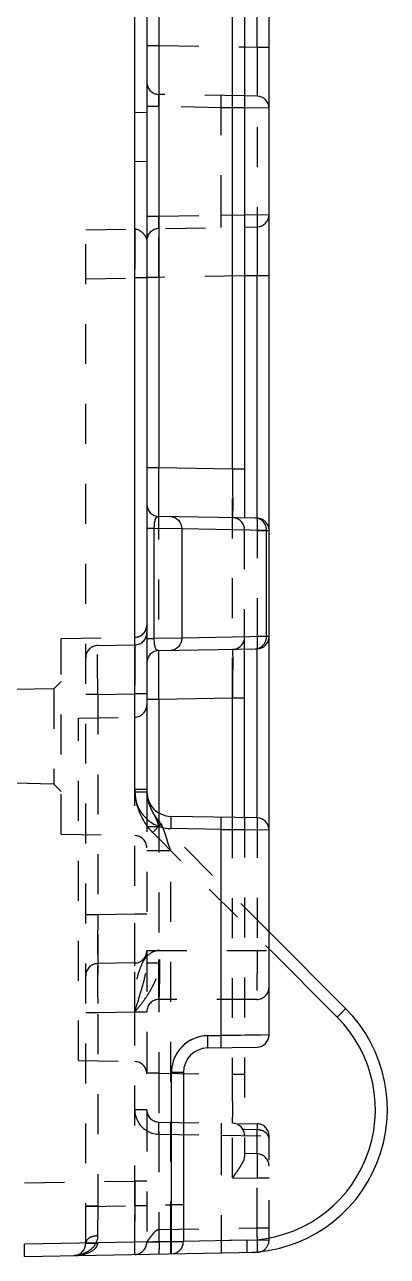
# Model space of a CAD drawing. Header units: millimetres. Extents: x 1803 to 4269, y -6912 to 1836.
# Drawn here: x 3260.7 to 3275.5, y -2.2 to 48.1 of the extents above; entities that cross this region are included whole.
import ezdxf

# ---------------------------------------------------------------- set-up
doc = ezdxf.new("R2010")
doc.units = ezdxf.units.MM
doc.header["$LTSCALE"] = 16.335
doc.linetypes.add('HIDDEN', pattern=[0.2, 0.1, -0.1])
doc.layers.get('0').update_dxf_attribs({"linetype": 'CONTINUOUS'})
doc.layers.add('DEFAULT_2', color=8, linetype='HIDDEN')

msp = doc.modelspace()

# ---------------------------------------------------------------- linework, layer by layer
at = {"color": 7, "linetype": 'Continuous'}
for p, q in [((3265.203, 16.79), (3265.203, 69.825)), ((3265.694, 69.825), (3265.694, 16.79)), ((3270.694, 6.86), (3270.694, 59.895)), ((3269.694, 57.627), (3269.694, 27.988)), ((3270.203, 47.229), (3270.203, 57.636)), ((3266.185, 55.567), (3266.185, 30.049)), ((3269.203, 29.996), (3269.203, 55.619)), ((3269.694, 47.238), (3270.203, 47.229)), ((3270.203, 47.229), (3270.694, 47.229)), ((3270.203, 45.229), (3269.694, 45.238)), ((3270.694, 44.729), (3269.711, 44.742)), ((3269.711, 40.373), (3270.694, 40.386)), ((3269.694, 39.877), (3270.203, 39.886)), ((3270.203, 37.887), (3269.694, 37.878)), ((3270.694, 37.887), (3270.203, 37.887)), ((3270.203, 27.979), (3270.203, 37.887)), ((3265.694, 30.049), (3266.185, 30.049)), ((3266.185, 30.049), (3269.203, 29.996)), ((3269.203, 29.996), (3269.694, 29.996)), ((3270.203, 27.979), (3266.185, 28.049)), ((3266, 27.556), (3265.694, 27.556)), ((3266, 23.06), (3266, 27.556)), ((3267.125, 27.541), (3266, 27.556)), ((3270.592, 27.48), (3267.125, 27.541)), ((3267.125, 27.541), (3267.125, 23.074)), ((3270.592, 23.135), (3270.592, 27.48)), ((3270.592, 27.48), (3270.694, 27.479)), ((3265.83, 23.06), (3266, 23.06)), ((3267.125, 23.074), (3266, 23.06)), ((3270.592, 23.135), (3267.125, 23.074)), ((3270.694, 23.136), (3270.592, 23.135)), ((3266.185, 22.566), (3270.203, 22.636)), ((3269.694, 15.738), (3269.694, 22.627)), ((3270.203, 15.729), (3270.203, 22.636)), ((3266.185, 20.567), (3265.694, 20.567)), ((3269.203, 20.619), (3266.185, 20.567)), ((3266.185, 20.567), (3266.185, 15.95)), ((3269.694, 20.619), (3269.203, 20.619)), ((3269.203, 15.746), (3269.203, 20.619)), ((3265.203, 16.79), (3265.694, 16.79)), ((3270.203, 15.729), (3266.676, 15.79)), ((3268.729, 15.255), (3266.677, 15.291)), ((3268.729, 6.83), (3268.729, 15.255)), ((3270.694, 15.229), (3268.729, 15.255)), ((3273.825, 7.939), (3270.694, 11.069)), ((3270.694, 10.371), (3273.48, 7.585)), ((3268.199, 6.83), (3268.729, 6.83)), ((3270.694, 6.86), (3268.729, 6.834)), ((3268.176, 6.325), (3270.203, 6.36)), ((3267.194, 5.325), (3266.703, 5.325)), ((3266.703, -1.588), (3266.703, 5.325)), ((3267.194, 5.325), (3267.194, -1.588)), ((3266.703, -1.588), (3260.694, -1.692)), ((3260.694, -2.192), (3260.694, -1.692)), ((3266.703, -1.588), (3267.194, -1.588)), ((3269.795, -1.534), (3267.194, -1.579)), ((3260.694, -2.192), (3270.203, -2.026))]:
    msp.add_line(p, q, dxfattribs=at)
for centre, radius, start, end in [((3270.194, 44.729), 0.5, 0, 89.0019), ((3270.194, 40.386), 0.5, 270.9981, 360), ((3266.194, 28.549), 0.5, 180, 269), ((3270.118, 27.536), 0.444, 79.5461, 88.9419), ((3270.194, 27.479), 0.5, 360, 89), ((3270.194, 23.136), 0.5, 271, 360), ((3266.194, 22.066), 0.5, 91, 180), ((3266.68, 16.79), 1.478, 180.0066, 183.6513), ((3266.719, 16.794), 1.516, 183.6905, 202.1499), ((3266.694, 16.79), 1, 180, 269), ((3266.703, 16.79), 1.5, 202.2546, 246.7404), ((3270.194, 15.229), 0.5, 0, 89.0019), ((3266.706, 16.807), 1.516, 246.8505, 264.9248), ((3266.703, 16.772), 1.481, 264.9544, 268.9922), ((3269.703, 3.808), 5.342, 270.9888, 44.9934), ((3269.694, 3.808), 5.842, 271, 45), ((3268.226, 5.278), 1.551, 91.0085, 95.7338), ((3270.194, 6.86), 0.5, 270.9981, 360), ((3268.194, 5.325), 1, 91, 180), ((3268.22, 5.321), 1.517, 157.6808, 176.2736), ((3268.179, 5.325), 1.476, 176.3166, 179.9932), ((3266.694, -1.588), 0.5, 271, 0.0001), ((3270.194, -1.526), 0.5, 271, 304.6948)]:
    msp.add_arc(centre, radius, start, end, dxfattribs=at)
for points, knots in [([(3270.203, 47.229), (3270.203, 47.099), (3270.204, 46.844), (3270.205, 46.473), (3270.206, 46.132), (3270.206, 45.872), (3270.206, 45.688), (3270.206, 45.573), (3270.206, 45.473), (3270.205, 45.389), (3270.205, 45.323), (3270.205, 45.279), (3270.204, 45.253), (3270.204, 45.24), (3270.202, 45.234), (3270.203, 45.229), (3270.203, 45.229)], [0, 0, 0, 0, 0.194984, 0.382537, 0.555605, 0.707136, 0.772705, 0.83075, 0.880896, 0.922766, 0.955985, 0.980178, 0.988772, 0.99497, 0.998725, 1, 1, 1, 1]), ([(3270.203, 39.886), (3270.203, 39.886), (3270.202, 39.881), (3270.204, 39.875), (3270.204, 39.862), (3270.205, 39.837), (3270.205, 39.792), (3270.205, 39.726), (3270.206, 39.643), (3270.206, 39.543), (3270.206, 39.427), (3270.206, 39.243), (3270.206, 38.983), (3270.205, 38.642), (3270.204, 38.272), (3270.203, 38.017), (3270.203, 37.887)], [0, 0, 0, 0, 0.001275, 0.00503, 0.011228, 0.019822, 0.044015, 0.077234, 0.119104, 0.16925, 0.227295, 0.292864, 0.444395, 0.617463, 0.805016, 1, 1, 1, 1]), ([(3266.185, 28.049), (3266.184, 28.049), (3266.185, 28.054), (3266.184, 28.06), (3266.184, 28.073), (3266.183, 28.098), (3266.183, 28.142), (3266.182, 28.207), (3266.182, 28.291), (3266.182, 28.392), (3266.182, 28.508), (3266.182, 28.692), (3266.182, 28.952), (3266.182, 29.294), (3266.184, 29.664), (3266.185, 29.919), (3266.185, 30.049)], [0, 0, 0, 0, 0.001236, 0.004876, 0.010907, 0.019308, 0.04313, 0.076162, 0.118163, 0.168652, 0.227087, 0.292928, 0.444389, 0.617336, 0.805323, 1, 1, 1, 1]), ([(3269.203, 29.996), (3269.203, 29.866), (3269.204, 29.611), (3269.205, 29.241), (3269.206, 28.899), (3269.206, 28.639), (3269.206, 28.456), (3269.206, 28.34), (3269.206, 28.24), (3269.205, 28.156), (3269.205, 28.091), (3269.205, 28.046), (3269.204, 28.021), (3269.204, 28.007), (3269.202, 28.002), (3269.203, 27.996), (3269.203, 27.996)], [0, 0, 0, 0, 0.194984, 0.382537, 0.555605, 0.707136, 0.772705, 0.83075, 0.880896, 0.922766, 0.955985, 0.980178, 0.988772, 0.99497, 0.998725, 1, 1, 1, 1]), ([(3266, 27.556), (3266, 27.623), (3266.004, 27.747), (3266.023, 27.87), (3266.04, 27.923)], [0, 0, 0, 0, 0.550286, 1, 1, 1, 1]), ([(3266.04, 27.923), (3266.043, 27.933), (3266.056, 27.967), (3266.075, 27.999), (3266.094, 28.016)], [0, 0, 0, 0, 0.291781, 1, 1, 1, 1]), ([(3266.094, 28.016), (3266.112, 28.033), (3266.144, 28.048), (3266.177, 28.049), (3266.185, 28.049)], [0, 0, 0, 0, 0.737363, 1, 1, 1, 1]), ([(3266.659, 28.041), (3266.779, 28.039), (3267.032, 27.924), (3267.125, 27.666), (3267.125, 27.541)], [0, 0, 0, 0, 0.490645, 1, 1, 1, 1]), ([(3266.185, 22.566), (3266.155, 22.566), (3266.084, 22.588), (3266.028, 22.707), (3266.004, 22.865), (3266, 22.991), (3266, 23.06)], [0, 0, 0, 0, 0.156144, 0.349304, 0.640913, 1, 1, 1, 1]), ([(3267.125, 23.074), (3267.125, 22.949), (3267.032, 22.691), (3266.78, 22.577), (3266.659, 22.574)], [0, 0, 0, 0, 0.508919, 1, 1, 1, 1]), ([(3270.126, 22.635), (3270.207, 22.636), (3270.371, 22.685), (3270.487, 22.809), (3270.527, 22.881)], [0, 0, 0, 0, 0.494351, 1, 1, 1, 1]), ([(3266.185, 20.567), (3266.185, 20.696), (3266.184, 20.951), (3266.182, 21.322), (3266.182, 21.663), (3266.182, 21.923), (3266.182, 22.107), (3266.182, 22.224), (3266.182, 22.324), (3266.182, 22.408), (3266.183, 22.474), (3266.183, 22.518), (3266.184, 22.543), (3266.184, 22.556), (3266.185, 22.561), (3266.184, 22.566), (3266.185, 22.566)], [0, 0, 0, 0, 0.194677, 0.382664, 0.555612, 0.707072, 0.772913, 0.831348, 0.881837, 0.923838, 0.95687, 0.980692, 0.989093, 0.995124, 0.998764, 1, 1, 1, 1]), ([(3269.203, 22.619), (3269.203, 22.619), (3269.202, 22.614), (3269.204, 22.608), (3269.204, 22.595), (3269.205, 22.569), (3269.205, 22.525), (3269.205, 22.459), (3269.206, 22.375), (3269.206, 22.275), (3269.206, 22.159), (3269.206, 21.976), (3269.206, 21.716), (3269.205, 21.375), (3269.204, 21.004), (3269.203, 20.749), (3269.203, 20.619)], [0, 0, 0, 0, 0.001275, 0.00503, 0.011228, 0.019822, 0.044015, 0.077234, 0.119104, 0.16925, 0.227295, 0.292864, 0.444395, 0.617464, 0.805017, 1, 1, 1, 1]), ([(3266.676, 15.79), (3266.677, 15.79), (3266.677, 15.786), (3266.678, 15.78), (3266.678, 15.768), (3266.679, 15.743), (3266.68, 15.701), (3266.68, 15.639), (3266.68, 15.562), (3266.679, 15.444), (3266.678, 15.352), (3266.676, 15.291)], [0, 0, 0, 0, 0.004999, 0.019229, 0.042669, 0.075191, 0.166912, 0.29324, 0.451112, 0.629888, 1, 1, 1, 1]), ([(3268.729, 15.255), (3268.73, 15.318), (3268.731, 15.411), (3268.732, 15.529), (3268.733, 15.604), (3268.732, 15.665), (3268.732, 15.707), (3268.731, 15.731), (3268.731, 15.744), (3268.729, 15.75), (3268.73, 15.755), (3268.729, 15.755)], [0, 0, 0, 0, 0.38185, 0.555134, 0.706574, 0.830886, 0.923122, 0.956173, 0.980151, 0.994803, 1, 1, 1, 1]), ([(3273.48, 7.585), (3273.525, 7.63), (3273.589, 7.695), (3273.671, 7.777), (3273.723, 7.83), (3273.765, 7.874), (3273.794, 7.903), (3273.81, 7.921), (3273.819, 7.93), (3273.821, 7.935), (3273.825, 7.938), (3273.825, 7.939)], [0, 0, 0, 0, 0.382872, 0.556196, 0.707497, 0.831579, 0.923577, 0.95652, 0.9804, 0.994958, 1, 1, 1, 1]), ([(3267.606, 6.701), (3267.431, 6.625), (3267.106, 6.403), (3266.889, 6.074), (3266.816, 5.897)], [0, 0, 0, 0, 0.499986, 1, 1, 1, 1]), ([(3268.176, 6.825), (3268.178, 6.763), (3268.179, 6.672), (3268.18, 6.554), (3268.18, 6.476), (3268.18, 6.414), (3268.179, 6.372), (3268.178, 6.348), (3268.178, 6.335), (3268.177, 6.33), (3268.177, 6.325), (3268.176, 6.325)], [0, 0, 0, 0, 0.370112, 0.548888, 0.70676, 0.833088, 0.924809, 0.957331, 0.980771, 0.995001, 1, 1, 1, 1]), ([(3268.729, 6.334), (3268.73, 6.334), (3268.729, 6.339), (3268.731, 6.345), (3268.731, 6.358), (3268.732, 6.382), (3268.732, 6.424), (3268.733, 6.485), (3268.732, 6.56), (3268.731, 6.678), (3268.73, 6.771), (3268.729, 6.834)], [0, 0, 0, 0, 0.005172, 0.019758, 0.043651, 0.076615, 0.168733, 0.292893, 0.444316, 0.617851, 1, 1, 1, 1]), ([(3266.703, -2.087), (3266.703, -2.087), (3266.703, -2.083), (3266.705, -2.077), (3266.705, -2.064), (3266.706, -2.04), (3266.706, -1.998), (3266.706, -1.937), (3266.706, -1.862), (3266.705, -1.744), (3266.704, -1.651), (3266.703, -1.588)], [0, 0, 0, 0, 0.0051, 0.019531, 0.043308, 0.076307, 0.168543, 0.292589, 0.443926, 0.617047, 1, 1, 1, 1]), ([(3269.796, -2.033), (3269.797, -2.033), (3269.796, -2.028), (3269.798, -2.023), (3269.798, -2.01), (3269.799, -1.986), (3269.799, -1.944), (3269.8, -1.883), (3269.799, -1.808), (3269.798, -1.69), (3269.797, -1.597), (3269.796, -1.534)], [0, 0, 0, 0, 0.005172, 0.019758, 0.043651, 0.076615, 0.168733, 0.292893, 0.444316, 0.617851, 1, 1, 1, 1]), ([(3270.205, -1.988), (3270.204, -1.998), (3270.205, -2.011), (3270.203, -2.021), (3270.203, -2.026), (3270.203, -2.026)], [0, 0, 0, 0, 0.745872, 0.934838, 1, 1, 1, 1])]:
    msp.add_open_spline(points, degree=3, knots=knots, dxfattribs=at)
for points in [[(3270.366, 27.907), (3270.316, 27.939), (3270.258, 27.962), (3270.199, 27.973)], [(3270.533, 27.723), (3270.495, 27.796), (3270.436, 27.862), (3270.366, 27.907)], [(3270.592, 27.48), (3270.593, 27.563), (3270.572, 27.649), (3270.533, 27.723)], [(3270.527, 22.881), (3270.569, 22.957), (3270.593, 23.048), (3270.592, 23.135)], [(3268.071, 6.822), (3267.912, 6.806), (3267.753, 6.765), (3267.606, 6.701)]]:
    msp.add_open_spline(points, degree=3, dxfattribs=at)
at = {"layer": 'DEFAULT_2', "color": 8, "linetype": 'HIDDEN'}
for p, q in [((3265.694, 47.299), (3266.185, 47.299)), ((3266.185, 47.299), (3269.694, 47.238)), ((3270.203, 47.229), (3270.203, 37.887)), ((3269.694, 45.238), (3266.185, 45.299)), ((3265.194, 44.566), (3265.694, 44.557)), ((3266.185, 44.799), (3265.694, 44.799)), ((3268.729, 44.755), (3266.185, 44.799)), ((3268.729, 40.361), (3268.729, 44.755)), ((3269.711, 44.742), (3268.729, 44.755)), ((3265.194, 42.566), (3265.694, 42.558)), ((3265.694, 40.316), (3266.185, 40.316)), ((3266.185, 40.316), (3268.729, 40.361)), ((3268.729, 40.361), (3269.711, 40.373)), ((3263.194, 39.764), (3269.694, 39.877)), ((3263.194, -1.657), (3263.194, 39.764)), ((3263.194, 37.764), (3265.203, 37.799)), ((3265.694, 37.799), (3265.203, 37.799)), ((3266.185, 37.817), (3265.694, 37.817)), ((3269.694, 37.878), (3266.185, 37.817)), ((3266.185, 20.567), (3266.185, 30.049)), ((3269.203, 20.619), (3269.203, 29.996)), ((3269.694, 22.627), (3269.694, 27.988)), ((3270.203, 27.979), (3270.203, 22.636)), ((3270.203, 27.479), (3270.694, 27.479)), ((3262.194, 23.058), (3265.203, 23.11)), ((3262.194, 15.058), (3262.194, 23.058)), ((3263.685, 22.773), (3265.203, 22.799)), ((3265.694, 23.06), (3265.83, 23.06)), ((3270.694, 23.136), (3270.203, 23.136)), ((3261.894, 21.003), (3262.194, 21.308)), ((3261.894, 21.003), (3250.694, 20.808)), ((3261.894, 21.003), (3261.894, 17.112)), ((3263.685, 20.773), (3263.194, 20.773)), ((3263.685, 20.773), (3265.203, 20.799)), ((3263.685, 20.773), (3263.685, -1.64)), ((3265.694, 20.799), (3265.203, 20.799)), ((3262.894, 19.808), (3265.203, 19.848)), ((3262.894, 5.808), (3262.894, 19.808)), ((3261.894, 17.112), (3250.694, 17.308)), ((3261.894, 17.112), (3262.194, 16.807)), ((3265.203, 16.898), (3265.694, 16.898)), ((3265.203, -0.114), (3265.203, 16.79)), ((3265.694, 16.79), (3265.694, -1.614)), ((3266.185, 15.95), (3266.185, -1.097)), ((3269.203, 1.016), (3269.203, 15.746)), ((3269.694, 15.738), (3269.694, 1.869)), ((3270.203, 15.729), (3270.203, 10.308)), ((3265.694, 15.382), (3266.185, 15.382)), ((3265.935, 15.13), (3270.694, 10.371)), ((3270.694, 11.069), (3266.28, 15.484)), ((3268.729, 15.255), (3270.694, 15.229)), ((3262.194, 15.058), (3265.203, 15.005)), ((3265.694, 14.389), (3266.676, 14.389)), ((3266.676, -1.588), (3266.676, 14.389)), ((3263.685, 11.772), (3263.194, 11.772)), ((3265.203, 11.799), (3263.685, 11.772)), ((3265.694, 11.799), (3265.203, 11.799)), ((3265.694, 10.308), (3270.694, 10.308)), ((3265.203, 9.799), (3263.685, 9.773)), ((3266.185, 9.786), (3265.694, 9.786)), ((3270.194, 8.308), (3266.194, 8.308)), ((3263.194, 7.773), (3263.685, 7.773)), ((3263.685, 7.773), (3265.203, 7.799)), ((3265.203, 7.808), (3265.694, 7.808)), ((3268.177, 6.825), (3268.729, 6.834)), ((3268.729, 6.834), (3270.694, 6.86)), ((3262.894, 5.808), (3265.203, 5.767)), ((3266.185, 5.299), (3265.694, 5.299)), ((3266.185, 5.299), (3269.203, 5.246)), ((3269.694, 5.246), (3269.203, 5.246)), ((3265.694, 3.799), (3265.203, 3.799)), ((3266.185, 3.299), (3270.203, 3.229)), ((3266.185, 2.799), (3268.729, 2.755)), ((3268.729, 2.755), (3268.729, -1.552)), ((3268.729, 2.755), (3270.694, 2.729)), ((3269.694, 2.992), (3269.629, 2.993)), ((3270.203, 2.983), (3269.694, 2.992)), ((3270.203, 1.999), (3270.203, 2.983)), ((3270.694, -1.526), (3270.694, 2.729)), ((3270.203, 1.999), (3269.694, 2.008)), ((3269.203, 1.016), (3270.203, 0.999)), ((3260.694, 0.807), (3265.203, 0.886)), ((3265.694, 0.886), (3265.203, 0.886)), ((3270.694, 0.999), (3270.203, 0.999)), ((3270.203, -1.027), (3270.203, 0.999)), ((3263.194, -0.149), (3266.703, -0.088)), ((3263.685, -0.14), (3263.194, -0.14)), ((3265.203, -0.114), (3265.694, -0.114)), ((3267.194, -0.088), (3266.703, -0.088)), ((3266.185, -1.097), (3270.203, -1.027)), ((3270.203, -1.027), (3270.694, -1.027)), ((3265.694, -1.614), (3266.676, -1.588)), ((3266.703, -1.588), (3267.194, -1.579)), ((3270.694, -1.526), (3268.729, -1.552))]:
    msp.add_line(p, q, dxfattribs=at)
for centre, radius, start, end in [((3266.194, 45.799), 0.5, 179.9999, 269), ((3266.194, 39.316), 0.5, 91, 180.0001), ((3269.194, 27.496), 0.5, 0, 89), ((3265.194, 23.61), 0.5, 271, 0), ((3265.194, 23.299), 0.5, 271, 0), ((3263.694, 22.273), 0.5, 91, 180.0001), ((3269.194, 23.119), 0.5, 271, 0), ((3265.194, 20.348), 0.5, 271, 0), ((3267.716, 16.9), 2.513, 180.0409, 194.9604), ((3267.694, 16.898), 2, 180, 225), ((3267.709, 16.902), 2.507, 217.0205, 223.3668), ((3267.687, 16.882), 2.478, 223.3749, 224.9989), ((3266.705, 16.801), 1.51, 264.9248, 268.9332), ((3265.194, 14.505), 0.5, 0, 89), ((3265.194, 10.299), 0.5, 271, 0.0001), ((3263.694, 9.273), 0.5, 91, 180.0001), ((3270.194, 8.808), 0.5, 270, 359.998), ((3266.194, 7.808), 0.5, 90, 180), ((3268.203, 5.325), 1.5, 90.9997, 179.9939), ((3265.194, 5.267), 0.5, 0, 89), ((3266.203, 3.799), 1, 180.0031, 269.003), ((3266.194, 3.799), 0.5, 179.9999, 269), ((3269.194, 2.746), 0.5, 0, 89), ((3270.194, 2.729), 0.5, 0, 89.0019), ((3270.194, 1.499), 0.5, 0, 89), ((3663.837, -1.902), 400.156, 179.74773, 179.92149), ((3160.71, -1.983), 109.497, 0.30037, 0.50058), ((3262.694, -1.657), 0.5, 271, 0), ((3265.194, -1.614), 0.5, 271, 0.0001), ((3270.194, -1.526), 0.5, 304.6948, 360)]:
    msp.add_arc(centre, radius, start, end, dxfattribs=at)
for points, knots in [([(3266.185, 47.299), (3266.185, 47.169), (3266.184, 46.914), (3266.182, 46.544), (3266.182, 46.202), (3266.182, 45.942), (3266.182, 45.758), (3266.182, 45.642), (3266.182, 45.541), (3266.182, 45.457), (3266.183, 45.392), (3266.183, 45.348), (3266.184, 45.323), (3266.184, 45.31), (3266.185, 45.304), (3266.184, 45.299), (3266.185, 45.299)], [0, 0, 0, 0, 0.194677, 0.382664, 0.555611, 0.707072, 0.772913, 0.831348, 0.881837, 0.923838, 0.95687, 0.980692, 0.989093, 0.995124, 0.998764, 1, 1, 1, 1]), ([(3266.185, 44.799), (3266.184, 44.863), (3266.183, 44.956), (3266.182, 45.073), (3266.181, 45.148), (3266.182, 45.209), (3266.182, 45.251), (3266.183, 45.275), (3266.183, 45.288), (3266.185, 45.294), (3266.184, 45.299), (3266.185, 45.299)], [0, 0, 0, 0, 0.382495, 0.555516, 0.706991, 0.83055, 0.922521, 0.955729, 0.979926, 0.994758, 1, 1, 1, 1]), ([(3268.729, 44.755), (3268.73, 44.818), (3268.731, 44.911), (3268.732, 45.029), (3268.733, 45.104), (3268.732, 45.165), (3268.732, 45.207), (3268.731, 45.231), (3268.731, 45.244), (3268.729, 45.25), (3268.73, 45.255), (3268.729, 45.255)], [0, 0, 0, 0, 0.38185, 0.555134, 0.706574, 0.830886, 0.923122, 0.956173, 0.980151, 0.994803, 1, 1, 1, 1]), ([(3266.185, 39.816), (3266.184, 39.816), (3266.185, 39.821), (3266.183, 39.827), (3266.183, 39.84), (3266.182, 39.864), (3266.182, 39.906), (3266.181, 39.967), (3266.182, 40.042), (3266.183, 40.16), (3266.184, 40.252), (3266.185, 40.316)], [0, 0, 0, 0, 0.005242, 0.020074, 0.044271, 0.077479, 0.16945, 0.293009, 0.444484, 0.617505, 1, 1, 1, 1]), ([(3268.729, 39.861), (3268.73, 39.861), (3268.729, 39.866), (3268.731, 39.871), (3268.731, 39.884), (3268.732, 39.908), (3268.732, 39.95), (3268.733, 40.011), (3268.732, 40.086), (3268.731, 40.204), (3268.73, 40.297), (3268.729, 40.361)], [0, 0, 0, 0, 0.005172, 0.019758, 0.043651, 0.076615, 0.168733, 0.292893, 0.444316, 0.617851, 1, 1, 1, 1]), ([(3265.203, 39.799), (3265.323, 39.801), (3265.501, 39.679), (3265.646, 39.491), (3265.694, 39.372), (3265.694, 39.316)], [0, 0, 0, 0, 0.498429, 0.771548, 1, 1, 1, 1]), ([(3265.203, 39.799), (3265.203, 39.799), (3265.202, 39.794), (3265.204, 39.788), (3265.204, 39.775), (3265.205, 39.749), (3265.205, 39.705), (3265.205, 39.639), (3265.206, 39.555), (3265.206, 39.455), (3265.206, 39.34), (3265.206, 39.156), (3265.206, 38.896), (3265.205, 38.555), (3265.204, 38.184), (3265.203, 37.929), (3265.203, 37.799)], [0, 0, 0, 0, 0.001275, 0.00503, 0.011228, 0.019822, 0.044015, 0.077234, 0.119104, 0.16925, 0.227295, 0.292864, 0.444394, 0.617461, 0.805014, 1, 1, 1, 1]), ([(3266.185, 37.817), (3266.185, 37.946), (3266.184, 38.201), (3266.182, 38.572), (3266.182, 38.913), (3266.182, 39.173), (3266.182, 39.357), (3266.182, 39.474), (3266.182, 39.574), (3266.182, 39.658), (3266.183, 39.724), (3266.183, 39.768), (3266.184, 39.793), (3266.184, 39.806), (3266.185, 39.811), (3266.184, 39.816), (3266.185, 39.816)], [0, 0, 0, 0, 0.194677, 0.382664, 0.555612, 0.707072, 0.772913, 0.831348, 0.881837, 0.923838, 0.95687, 0.980692, 0.989093, 0.995124, 0.998764, 1, 1, 1, 1]), ([(3270.203, 27.979), (3270.203, 27.979), (3270.203, 27.974), (3270.205, 27.968), (3270.205, 27.955), (3270.206, 27.931), (3270.206, 27.889), (3270.206, 27.828), (3270.206, 27.753), (3270.205, 27.635), (3270.204, 27.543), (3270.203, 27.479)], [0, 0, 0, 0, 0.005179, 0.01978, 0.043687, 0.076657, 0.168729, 0.292798, 0.444181, 0.617769, 1, 1, 1, 1]), ([(3263.685, 20.773), (3263.685, 20.903), (3263.684, 21.158), (3263.682, 21.528), (3263.682, 21.87), (3263.682, 22.13), (3263.682, 22.314), (3263.682, 22.43), (3263.682, 22.531), (3263.682, 22.614), (3263.683, 22.68), (3263.683, 22.724), (3263.684, 22.749), (3263.684, 22.762), (3263.685, 22.767), (3263.684, 22.773), (3263.685, 22.773)], [0, 0, 0, 0, 0.194677, 0.382664, 0.555612, 0.707072, 0.772913, 0.831348, 0.881837, 0.923838, 0.95687, 0.980692, 0.989093, 0.995124, 0.998764, 1, 1, 1, 1]), ([(3265.203, 22.799), (3265.203, 22.799), (3265.202, 22.794), (3265.204, 22.788), (3265.204, 22.775), (3265.205, 22.749), (3265.205, 22.705), (3265.205, 22.639), (3265.206, 22.555), (3265.206, 22.455), (3265.206, 22.34), (3265.206, 22.156), (3265.206, 21.896), (3265.205, 21.555), (3265.204, 21.184), (3265.203, 20.929), (3265.203, 20.799)], [0, 0, 0, 0, 0.001275, 0.00503, 0.011228, 0.019822, 0.044015, 0.077234, 0.119104, 0.16925, 0.227295, 0.292864, 0.444395, 0.617464, 0.805017, 1, 1, 1, 1]), ([(3270.203, 23.136), (3270.204, 23.073), (3270.205, 22.98), (3270.206, 22.862), (3270.206, 22.787), (3270.206, 22.726), (3270.206, 22.684), (3270.205, 22.66), (3270.205, 22.647), (3270.203, 22.641), (3270.203, 22.636), (3270.203, 22.636)], [0, 0, 0, 0, 0.381988, 0.555388, 0.706828, 0.831088, 0.923275, 0.956277, 0.980206, 0.994818, 1, 1, 1, 1]), ([(3265.694, 16.79), (3265.694, 16.64), (3265.745, 16.352), (3265.918, 15.99), (3266.083, 15.681), (3266.157, 15.479), (3266.185, 15.382)], [0, 0, 0, 0, 0.301219, 0.571005, 0.799327, 1, 1, 1, 1]), ([(3266.236, 15.436), (3266.218, 15.417), (3266.118, 15.314), (3266.017, 15.213), (3265.935, 15.13)], [0, 0, 0, 0, 0.184275, 1, 1, 1, 1]), ([(3266.28, 15.484), (3266.281, 15.483), (3266.273, 15.478), (3266.269, 15.469), (3266.253, 15.454), (3266.243, 15.443), (3266.236, 15.436)], [0, 0, 0, 0, 0.064684, 0.254341, 0.566936, 1, 1, 1, 1]), ([(3266.28, 15.484), (3266.276, 15.487), (3266.297, 15.439), (3266.305, 15.412), (3266.351, 15.304), (3266.397, 15.185), (3266.455, 15.025), (3266.514, 14.839), (3266.576, 14.619), (3266.637, 14.468), (3266.676, 14.389)], [0, 0, 0, 0, 0.013825, 0.063588, 0.150273, 0.268772, 0.413284, 0.581069, 0.772748, 1, 1, 1, 1]), ([(3263.685, 11.772), (3263.685, 11.642), (3263.684, 11.387), (3263.682, 11.017), (3263.682, 10.676), (3263.682, 10.415), (3263.682, 10.232), (3263.682, 10.116), (3263.682, 10.016), (3263.682, 9.933), (3263.683, 9.867), (3263.683, 9.822), (3263.684, 9.797), (3263.684, 9.783), (3263.685, 9.778), (3263.684, 9.773), (3263.685, 9.773)], [0, 0, 0, 0, 0.194985, 0.382538, 0.555606, 0.707136, 0.772705, 0.83075, 0.880895, 0.922766, 0.955985, 0.980178, 0.988772, 0.99497, 0.998725, 1, 1, 1, 1]), ([(3265.203, 9.799), (3265.203, 9.799), (3265.202, 9.804), (3265.204, 9.81), (3265.204, 9.823), (3265.205, 9.848), (3265.205, 9.892), (3265.205, 9.957), (3265.206, 10.041), (3265.206, 10.142), (3265.206, 10.258), (3265.206, 10.442), (3265.206, 10.702), (3265.205, 11.044), (3265.204, 11.414), (3265.203, 11.669), (3265.203, 11.799)], [0, 0, 0, 0, 0.001236, 0.004876, 0.010907, 0.019308, 0.04313, 0.076162, 0.118163, 0.168652, 0.227087, 0.292928, 0.444389, 0.617336, 0.805323, 1, 1, 1, 1]), ([(3266.229, 10.308), (3266.106, 10.308), (3265.855, 10.241), (3265.591, 9.967), (3265.427, 9.633), (3265.312, 9.28), (3265.231, 8.918), (3265.188, 8.549), (3265.185, 8.178), (3265.203, 7.931), (3265.203, 7.808)], [0, 0, 0, 0, 0.124036, 0.248601, 0.373715, 0.498952, 0.624205, 0.749464, 0.874739, 1, 1, 1, 1]), ([(3266.194, 8.308), (3266.193, 8.308), (3266.194, 8.313), (3266.192, 8.319), (3266.193, 8.332), (3266.192, 8.357), (3266.191, 8.402), (3266.19, 8.468), (3266.19, 8.551), (3266.189, 8.651), (3266.188, 8.767), (3266.187, 8.951), (3266.187, 9.211), (3266.186, 9.552), (3266.185, 9.923), (3266.185, 10.178), (3266.185, 10.308)], [0, 0, 0, 0, 0.00128, 0.005039, 0.01124, 0.019838, 0.044036, 0.077259, 0.119132, 0.169279, 0.227324, 0.292891, 0.444416, 0.617476, 0.805021, 1, 1, 1, 1]), ([(3266.194, 8.308), (3266.197, 8.308), (3266.197, 8.325), (3266.202, 8.345), (3266.204, 8.392), (3266.207, 8.454), (3266.21, 8.538), (3266.215, 8.686), (3266.219, 8.914), (3266.224, 9.226), (3266.227, 9.576), (3266.228, 9.941), (3266.229, 10.186), (3266.229, 10.308)], [0, 0, 0, 0, 0.004388, 0.017167, 0.039059, 0.070663, 0.112366, 0.163769, 0.293293, 0.453167, 0.632125, 0.817973, 1, 1, 1, 1]), ([(3270.203, 10.308), (3270.203, 10.178), (3270.203, 9.923), (3270.202, 9.552), (3270.201, 9.211), (3270.2, 8.95), (3270.199, 8.767), (3270.199, 8.65), (3270.198, 8.55), (3270.197, 8.466), (3270.196, 8.4), (3270.196, 8.356), (3270.195, 8.331), (3270.195, 8.318), (3270.194, 8.313), (3270.195, 8.308), (3270.194, 8.308)], [0, 0, 0, 0, 0.194687, 0.382681, 0.555632, 0.707093, 0.772933, 0.831366, 0.881853, 0.923851, 0.956881, 0.980701, 0.9891, 0.995129, 0.998767, 1, 1, 1, 1]), ([(3263.685, 9.773), (3263.684, 9.773), (3263.685, 9.767), (3263.684, 9.762), (3263.684, 9.749), (3263.683, 9.724), (3263.683, 9.68), (3263.682, 9.614), (3263.682, 9.531), (3263.682, 9.43), (3263.682, 9.314), (3263.682, 9.13), (3263.682, 8.87), (3263.682, 8.528), (3263.684, 8.158), (3263.685, 7.903), (3263.685, 7.773)], [0, 0, 0, 0, 0.001236, 0.004876, 0.010907, 0.019308, 0.04313, 0.076162, 0.118163, 0.168652, 0.227087, 0.292928, 0.444389, 0.617336, 0.805323, 1, 1, 1, 1]), ([(3265.203, 7.799), (3265.203, 7.929), (3265.204, 8.184), (3265.205, 8.555), (3265.206, 8.896), (3265.206, 9.156), (3265.206, 9.34), (3265.206, 9.455), (3265.206, 9.555), (3265.205, 9.639), (3265.205, 9.705), (3265.205, 9.749), (3265.204, 9.775), (3265.204, 9.788), (3265.202, 9.794), (3265.203, 9.799), (3265.203, 9.799)], [0, 0, 0, 0, 0.194991, 0.382544, 0.555609, 0.707136, 0.772703, 0.830748, 0.880894, 0.922764, 0.955984, 0.980177, 0.988772, 0.99497, 0.998725, 1, 1, 1, 1]), ([(3265.203, 7.799), (3265.328, 7.939), (3265.563, 8.235), (3265.874, 8.707), (3266.118, 9.22), (3266.187, 9.598), (3266.185, 9.786)], [0, 0, 0, 0, 0.249741, 0.499993, 0.750016, 1, 1, 1, 1]), ([(3265.203, 7.799), (3265.312, 8.157), (3265.473, 8.67), (3265.651, 9.331), (3265.694, 9.64), (3265.694, 9.786)], [0, 0, 0, 0, 0.546249, 0.786817, 1, 1, 1, 1]), ([(3266.185, 5.299), (3266.185, 5.169), (3266.184, 4.914), (3266.182, 4.544), (3266.182, 4.202), (3266.182, 3.942), (3266.182, 3.758), (3266.182, 3.642), (3266.182, 3.541), (3266.182, 3.457), (3266.183, 3.392), (3266.183, 3.348), (3266.184, 3.323), (3266.184, 3.31), (3266.185, 3.304), (3266.184, 3.299), (3266.185, 3.299)], [0, 0, 0, 0, 0.194677, 0.382664, 0.555612, 0.707072, 0.772913, 0.831348, 0.881837, 0.923838, 0.95687, 0.980692, 0.989093, 0.995124, 0.998764, 1, 1, 1, 1]), ([(3269.203, 3.246), (3269.203, 3.246), (3269.202, 3.252), (3269.204, 3.257), (3269.204, 3.271), (3269.205, 3.296), (3269.205, 3.341), (3269.205, 3.406), (3269.206, 3.49), (3269.206, 3.59), (3269.206, 3.706), (3269.206, 3.889), (3269.206, 4.149), (3269.205, 4.491), (3269.204, 4.861), (3269.203, 5.116), (3269.203, 5.246)], [0, 0, 0, 0, 0.001275, 0.00503, 0.011228, 0.019822, 0.044015, 0.077234, 0.119105, 0.16925, 0.227295, 0.292864, 0.444394, 0.617462, 0.805015, 1, 1, 1, 1]), ([(3266.185, 2.799), (3266.186, 2.861), (3266.188, 2.952), (3266.189, 3.07), (3266.189, 3.147), (3266.189, 3.21), (3266.188, 3.252), (3266.187, 3.276), (3266.187, 3.289), (3266.186, 3.294), (3266.186, 3.299), (3266.185, 3.299)], [0, 0, 0, 0, 0.370112, 0.548888, 0.70676, 0.833087, 0.924809, 0.957331, 0.980771, 0.995001, 1, 1, 1, 1]), ([(3268.729, 3.255), (3268.73, 3.255), (3268.729, 3.25), (3268.731, 3.244), (3268.731, 3.231), (3268.732, 3.207), (3268.732, 3.165), (3268.733, 3.104), (3268.732, 3.029), (3268.731, 2.911), (3268.73, 2.818), (3268.729, 2.755)], [0, 0, 0, 0, 0.005172, 0.019758, 0.043651, 0.076615, 0.168733, 0.292893, 0.444316, 0.617851, 1, 1, 1, 1]), ([(3270.203, 3.229), (3270.204, 3.229), (3270.201, 3.22), (3270.204, 3.211), (3270.203, 3.19), (3270.203, 3.163), (3270.203, 3.128), (3270.203, 3.067), (3270.203, 3.018), (3270.203, 2.983)], [0, 0, 0, 0, 0.016389, 0.065167, 0.145974, 0.258225, 0.401019, 0.573373, 1, 1, 1, 1]), ([(3270.455, 2.927), (3270.395, 2.954), (3270.31, 2.977), (3270.223, 2.983), (3270.203, 2.983)], [0, 0, 0, 0, 0.758447, 1, 1, 1, 1]), ([(3270.694, 2.606), (3270.694, 2.67), (3270.641, 2.809), (3270.523, 2.896), (3270.455, 2.927)], [0, 0, 0, 0, 0.455949, 1, 1, 1, 1]), ([(3269.203, 1.016), (3269.258, 1.094), (3269.367, 1.247), (3269.519, 1.47), (3269.636, 1.67), (3269.694, 1.807), (3269.694, 1.869)], [0, 0, 0, 0, 0.290246, 0.567789, 0.813856, 1, 1, 1, 1]), ([(3270.203, 1.999), (3270.204, 1.999), (3270.202, 1.989), (3270.205, 1.978), (3270.204, 1.952), (3270.206, 1.92), (3270.206, 1.878), (3270.206, 1.806), (3270.206, 1.697), (3270.206, 1.547), (3270.205, 1.376), (3270.204, 1.191), (3270.203, 1.064), (3270.203, 0.999)], [0, 0, 0, 0, 0.004928, 0.01938, 0.043212, 0.076248, 0.118251, 0.168738, 0.293005, 0.44445, 0.617377, 0.805342, 1, 1, 1, 1]), ([(3265.203, 0.886), (3265.203, 0.691), (3265.204, 0.308), (3265.205, -0.247), (3265.206, -0.759), (3265.206, -1.149), (3265.206, -1.425), (3265.206, -1.6), (3265.206, -1.751), (3265.205, -1.876), (3265.205, -1.965), (3265.204, -2.021), (3265.204, -2.054), (3265.203, -2.078), (3265.204, -2.098), (3265.202, -2.106), (3265.204, -2.114), (3265.203, -2.114)], [0, 0, 0, 0, 0.194922, 0.38272, 0.555572, 0.707062, 0.772985, 0.831452, 0.881886, 0.923851, 0.95692, 0.97, 0.980745, 0.989135, 0.995153, 0.998779, 1, 1, 1, 1]), ([(3265.203, -2.114), (3265.203, -2.114), (3265.202, -2.109), (3265.204, -2.103), (3265.204, -2.09), (3265.205, -2.065), (3265.205, -2.021), (3265.205, -1.956), (3265.206, -1.872), (3265.206, -1.771), (3265.206, -1.655), (3265.206, -1.471), (3265.206, -1.211), (3265.205, -0.869), (3265.204, -0.499), (3265.203, -0.244), (3265.203, -0.114)], [0, 0, 0, 0, 0.001236, 0.004876, 0.010907, 0.019308, 0.04313, 0.076162, 0.118163, 0.168652, 0.227087, 0.292928, 0.444388, 0.617336, 0.805323, 1, 1, 1, 1]), ([(3266.703, -2.087), (3266.703, -2.087), (3266.702, -2.082), (3266.704, -2.077), (3266.704, -2.064), (3266.705, -2.039), (3266.705, -1.995), (3266.705, -1.929), (3266.706, -1.846), (3266.706, -1.745), (3266.706, -1.628), (3266.706, -1.445), (3266.706, -1.185), (3266.705, -0.843), (3266.704, -0.473), (3266.703, -0.218), (3266.703, -0.088)], [0, 0, 0, 0, 0.001236, 0.004876, 0.010907, 0.019308, 0.04313, 0.076162, 0.118163, 0.168652, 0.227087, 0.292928, 0.444389, 0.617336, 0.805323, 1, 1, 1, 1]), ([(3263.682, -1.354), (3263.682, -1.481), (3263.603, -1.728), (3263.342, -1.98), (3263.033, -2.122), (3262.812, -2.155), (3262.703, -2.157)], [0, 0, 0, 0, 0.274795, 0.524112, 0.763724, 1, 1, 1, 1]), ([(3263.682, -1.354), (3263.621, -1.355), (3263.5, -1.373), (3263.308, -1.439), (3263.194, -1.572), (3263.194, -1.657)], [0, 0, 0, 0, 0.297803, 0.585438, 1, 1, 1, 1]), ([(3266.185, -1.097), (3266.121, -1.1), (3266.034, -1.174), (3265.942, -1.274), (3265.871, -1.361), (3265.807, -1.444), (3265.759, -1.511), (3265.727, -1.558), (3265.712, -1.585), (3265.699, -1.602), (3265.696, -1.612), (3265.694, -1.614)], [0, 0, 0, 0, 0.264335, 0.419283, 0.5758, 0.725171, 0.857437, 0.913556, 0.958793, 0.989, 1, 1, 1, 1]), ([(3266.185, -1.097), (3266.187, -1.217), (3266.19, -1.397), (3266.192, -1.63), (3266.193, -1.787), (3266.192, -1.902), (3266.191, -1.977), (3266.191, -2.02), (3266.189, -2.052), (3266.189, -2.077), (3266.187, -2.088), (3266.187, -2.096), (3266.185, -2.097)], [0, 0, 0, 0, 0.361521, 0.539454, 0.699908, 0.831323, 0.883901, 0.926762, 0.959391, 0.9821, 0.995418, 1, 1, 1, 1]), ([(3270.205, -1.409), (3270.206, -1.475), (3270.206, -1.668), (3270.207, -1.861), (3270.205, -1.988)], [0, 0, 0, 0, 0.339854, 1, 1, 1, 1]), ([(3262.703, -2.157), (3262.851, -2.155), (3263.148, -2.117), (3263.436, -1.998), (3263.549, -1.899)], [0, 0, 0, 0, 0.497163, 1, 1, 1, 1]), ([(3263.194, -1.657), (3263.194, -1.657), (3263.199, -1.657), (3263.204, -1.655), (3263.216, -1.655), (3263.24, -1.654), (3263.281, -1.653), (3263.342, -1.651), (3263.418, -1.65), (3263.534, -1.649), (3263.624, -1.649), (3263.685, -1.649)], [0, 0, 0, 0, 0.005001, 0.019188, 0.042546, 0.074952, 0.166369, 0.292338, 0.44987, 0.628524, 1, 1, 1, 1]), ([(3263.549, -1.899), (3263.586, -1.867), (3263.654, -1.791), (3263.686, -1.691), (3263.687, -1.64)], [0, 0, 0, 0, 0.49148, 1, 1, 1, 1]), ([(3266.676, -2.088), (3266.677, -2.088), (3266.677, -2.083), (3266.678, -2.078), (3266.678, -2.065), (3266.679, -2.041), (3266.68, -1.999), (3266.68, -1.936), (3266.68, -1.859), (3266.679, -1.741), (3266.678, -1.65), (3266.676, -1.588)], [0, 0, 0, 0, 0.004999, 0.019229, 0.042669, 0.075191, 0.166913, 0.293241, 0.451112, 0.629887, 1, 1, 1, 1]), ([(3268.729, -1.552), (3268.73, -1.616), (3268.731, -1.708), (3268.732, -1.826), (3268.733, -1.901), (3268.732, -1.962), (3268.732, -2.004), (3268.731, -2.029), (3268.731, -2.041), (3268.729, -2.047), (3268.73, -2.052), (3268.729, -2.052)], [0, 0, 0, 0, 0.38185, 0.555134, 0.706574, 0.830886, 0.923122, 0.956173, 0.980151, 0.994803, 1, 1, 1, 1])]:
    msp.add_open_spline(points, degree=3, knots=knots, dxfattribs=at)
msp.add_open_spline([(3265.288, 16.251), (3265.37, 15.943), (3265.515, 15.647), (3265.707, 15.393)], degree=3, dxfattribs=at)

doc.saveas('drawing.dxf')
